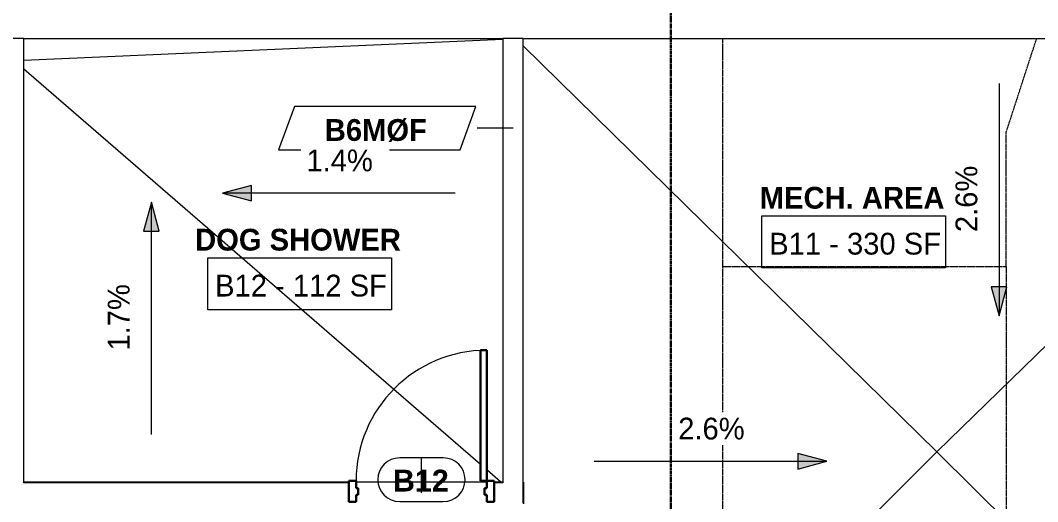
# Model space of a CAD drawing. Header units: inches. Extents: x -4110 to -1846, y 9754 to 12280.
# Drawn here: x -3006.3 to -2726.4, y 11949.6 to 12082.2 of the extents above; entities that cross this region are included whole.
import ezdxf

# ---------------------------------------------------------------- set-up
doc = ezdxf.new("R2010")
doc.units = ezdxf.units.IN
doc.header["$MEASUREMENT"] = 0
doc.linetypes.add('Grid Line 1_2_', pattern=[0.875, 0.5, -0.125, 0.125, -0.125])
doc.linetypes.add('Hidden 1_8_', pattern=[0.1875, 0.125, -0.0625])
for name, color, linetype, lineweight in [('0-1', 7, 'Continuous', 5), ('A-AREA-IDEN', 2, 'Continuous', 9), ('A-DETL-HDLN-1', 250, 'Hidden 1_8_', 9), ('A-DOOR-2', 250, 'Continuous', 9), ('A-DOOR-3', 8, 'Continuous', 9), ('A-DOOR-4', 31, 'Continuous', 30), ('A-DOOR-FRAM', 31, 'Continuous', 30), ('A-DOOR-IDEN', 31, 'Continuous', 9), ('A-FLOR-1', 8, 'Continuous', 9), ('A-WALL-IDEN', 211, 'Continuous', 9), ('G-ANNO-DIMS', 111, 'Continuous', 9), ('S-FNDN-1', 250, 'Continuous', 9), ('S-FNDN-2', 32, 'Continuous', 9), ('S-GRID-1', 1, 'Grid Line 1_2_', 30)]:
    doc.layers.add(name, color=color, linetype=linetype, lineweight=lineweight)
doc.styles.add('Arial_B', font='arialbd.ttf', dxfattribs={"height": 6})
doc.styles.add('Century Gothic', font='ufonts.com_century-gothic.ttf', dxfattribs={"height": 6})
doc.styles.add('Century Gothic_B', font='GOTHICB.TTF', dxfattribs={"height": 6})

# ---------------------------------------------------------------- blocks, each defined once
blk = doc.blocks.new('CTR - 1st Phase - Shell_rvt-1-ENLARGED FLOOR PLAN - BASEMENT')
at = {"layer": 'A-FLOR-1'}
for p, q in [((-3005.32, 12071.25), (-2873.57, 12077.03)), ((-2867.95, 12075.13), (-2754.14, 11963.38)), ((-2754.14, 11963.38), (-2640.14, 12074.36)), ((-2879.7, 11959.87), (-3005.32, 12068.72)), ((-2856.33, 11860.94), (-2754.14, 11963.38)), ((-2705.02, 11914.56), (-2754.14, 11963.38)), ((-2874.08, 11955), (-2877.95, 11958.35))]:
    blk.add_line(p, q, dxfattribs=at)
blk = doc.blocks.new('CTR - 1st Phase - Structure_rvt-1-ENLARGED FLOOR PLAN - BASEMENT')
at = {"layer": 'S-FNDN-1'}
for p, q in [((-3005.14, 12077.19), (-2873.76, 12077.19)), ((-2867.76, 12077.19), (-2838.32, 12077.19)), ((-2838.32, 12077.19), (-2694.32, 12077.19)), ((-2915.95, 11955), (-3005.14, 11955)), ((-2877.95, 11955), (-2913.95, 11955)), ((-2873.76, 11955), (-2875.95, 11955)), ((-2867.76, 11949), (-2867.76, 11955))]:
    blk.add_line(p, q, dxfattribs=at)
at = {"layer": 'S-GRID-1'}
blk.add_line((-2827.32, 9772.61), (-2827.32, 12247.5), dxfattribs=at)
blk = doc.blocks.new('HOLLOW METAL - HM - METAL LEAF - 3-0 x 7-0-2191986-ENLARGED FLOOR PLAN - BASEMENT')
at = {"layer": 'A-DOOR-2'}
blk.add_arc((18, 3.5625), 36, 90, 180, dxfattribs=at)
at = {"layer": 'A-DOOR-4'}
for p, q in [((18, 39.5625), (16.25, 39.5625)), ((16.25, 39.5625), (16.25, 3.5625)), ((18, 3.5625), (18, 39.5625)), ((16.25, 3.5625), (18, 3.5625))]:
    blk.add_line(p, q, dxfattribs=at)
at = {"layer": 'A-DOOR-FRAM'}
for p, q in [((-18, 3.5625), (-20, 3.5625)), ((-20, 3.5625), (-20, -2.1875)), ((-18, 1.625), (-18, 3.5625)), ((18, 3.5625), (18, 1.625)), ((20, 3.5625), (18, 3.5625)), ((20, -2.1875), (20, 3.5625)), ((-17.375, 1.625), (-18, 1.625)), ((-17.375, -0.25), (-17.375, 1.625)), ((18, 1.625), (17.375, 1.625)), ((17.375, 1.625), (17.375, -0.25)), ((-20, -2.1875), (-18, -2.1875)), ((-18, -2.1875), (-18, -0.25)), ((-18, -0.25), (-17.375, -0.25)), ((17.375, -0.25), (18, -0.25)), ((18, -0.25), (18, -2.1875)), ((18, -2.1875), (20, -2.1875))]:
    blk.add_line(p, q, dxfattribs=at)
blk = doc.blocks.new('Wall Tag - Arch Wall-633520-ENLARGED FLOOR PLAN - BASEMENT')
at = {"layer": 'A-WALL-IDEN'}
for p, q in [((-0.3561, 0.0937), (-0.4244, -0.0937)), ((0.4244, 0.0937), (-0.3561, 0.0937)), ((0.3561, -0.0937), (0.4244, 0.0937)), ((-0.4244, -0.0937), (0.3561, -0.0937))]:
    blk.add_line(p, q, dxfattribs=at)
blk = doc.blocks.new('Door Tag - Plans-594102-ENLARGED FLOOR PLAN - BASEMENT')
at = {"layer": 'A-DOOR-IDEN'}
for p, q in [((0.09375, 0.09375), (-0.09375, 0.09375)), ((-0.09375, -0.09375), (0.09375, -0.09375))]:
    blk.add_line(p, q, dxfattribs=at)
for centre, start, end in [((-0.09375, 0), 90, 270), ((0.09375, 0), 270, 90)]:
    blk.add_arc(centre, 0.09375, start, end, dxfattribs=at)

msp = doc.modelspace()

# ---------------------------------------------------------------- hatches: boundary and pattern name
at = {"layer": 'G-ANNO-DIMS'}
for points in [[(-2950.71, 12034.6), (-2942.71, 12032.46), (-2942.71, 12036.74)], [(-2970.27, 12032.13), (-2972.42, 12024.13), (-2968.13, 12024.13)], [(-2737.02, 12000.76), (-2734.88, 12008.76), (-2739.17, 12008.76)], [(-2784.42, 11960.75), (-2792.42, 11962.89), (-2792.42, 11958.6)]]:
    msp.add_hatch(color=256, dxfattribs=at).paths.add_polyline_path(points, flags=0)

# ---------------------------------------------------------------- linework, layer by layer
at = {"layer": 'A-AREA-IDEN', "flags": 128}
for points in [[(-2802.27, 12028.34), (-2751.76, 12028.34), (-2751.76, 12014.01), (-2802.27, 12014.01)], [(-2954.74, 12016.79), (-2904.23, 12016.79), (-2904.23, 12002.46), (-2954.74, 12002.46)]]:
    msp.add_lwpolyline(points, close=True, dxfattribs=at)
at = {"layer": 'A-DETL-HDLN-1'}
for p, q in [((-2813.07, 12014.34), (-2813.07, 12077.19)), ((-2735.07, 12051.34), (-2726.67, 12077.19)), ((-2735.07, 12014.34), (-2735.07, 12051.34)), ((-2813.07, 12014.34), (-2735.07, 12014.34)), ((-2813.07, 11914.34), (-2813.07, 12014.34)), ((-2735.07, 12014.34), (-2735.07, 11914.34))]:
    msp.add_line(p, q, dxfattribs=at)
at = {"layer": 'A-DOOR-IDEN'}
msp.add_line((-2895.95, 11952), (-2895.95, 11961.66), dxfattribs=at)
at = {"layer": 'A-WALL-IDEN'}
msp.add_line((-2870.76, 12052.48), (-2880.66, 12052.48), dxfattribs=at)
at = {"layer": 'G-ANNO-DIMS'}
for p, q in [((-2737.02, 12064.76), (-2737.02, 12000.76)), ((-2942.71, 12036.74), (-2950.71, 12034.6)), ((-2942.71, 12032.46), (-2942.71, 12036.74)), ((-2950.71, 12034.6), (-2942.71, 12032.46)), ((-2886.71, 12034.6), (-2950.71, 12034.6)), ((-2970.27, 12032.13), (-2972.42, 12024.13)), ((-2968.13, 12024.13), (-2970.27, 12032.13)), ((-2970.27, 11968.13), (-2970.27, 12032.13)), ((-2972.42, 12024.13), (-2968.13, 12024.13)), ((-2734.88, 12008.76), (-2739.17, 12008.76)), ((-2739.17, 12008.76), (-2737.02, 12000.76)), ((-2737.02, 12000.76), (-2734.88, 12008.76)), ((-2784.42, 11960.75), (-2792.42, 11962.89)), ((-2792.42, 11962.89), (-2792.42, 11958.6)), ((-2848.42, 11960.75), (-2784.42, 11960.75)), ((-2792.42, 11958.6), (-2784.42, 11960.75))]:
    msp.add_line(p, q, dxfattribs=at)
at = {"layer": 'S-FNDN-2'}
for p, q in [((-3005.32, 12077.19), (-3010.95, 12077.19)), ((-3005.32, 11954.81), (-3005.32, 12077.19)), ((-2867.95, 12077.19), (-2873.57, 12077.19)), ((-2873.57, 12077.19), (-2873.57, 11954.81)), ((-2867.95, 11949.19), (-2867.95, 12077.19)), ((-2915.95, 11954.81), (-3005.32, 11954.81)), ((-2873.57, 11954.81), (-2875.95, 11954.81))]:
    msp.add_line(p, q, dxfattribs=at)

# ---------------------------------------------------------------- block references
at = {"layer": '0-1'}
for name in ['CTR - 1st Phase - Structure_rvt-1-ENLARGED FLOOR PLAN - BASEMENT', 'CTR - 1st Phase - Shell_rvt-1-ENLARGED FLOOR PLAN - BASEMENT']:
    msp.add_blockref(name, (0, 0), dxfattribs=at)
at = {"layer": 'A-DOOR-3'}
msp.add_blockref('HOLLOW METAL - HM - METAL LEAF - 3-0 x 7-0-2191986-ENLARGED FLOOR PLAN - BASEMENT', (-2895.95, 11951.75), dxfattribs=at)
at = {"layer": 'A-DOOR-IDEN', "xscale": 63.99999999999997, "yscale": 63.99999999999997, "zscale": 63.99999999999997}
msp.add_blockref('Door Tag - Plans-594102-ENLARGED FLOOR PLAN - BASEMENT', (-2895.95, 11955.66), dxfattribs=at)
at = {"layer": 'A-WALL-IDEN', "xscale": 63.99999999999997, "yscale": 63.99999999999997, "zscale": 63.99999999999997}
msp.add_blockref('Wall Tag - Arch Wall-633520-ENLARGED FLOOR PLAN - BASEMENT', (-2908.12, 12052.48), dxfattribs=at)

# ---------------------------------------------------------------- texts
at = {"layer": 'A-AREA-IDEN', "char_height": 6, "attachment_point": 1}
for s, insert, width, style in [('MECH. AREA', (-2802.86, 12036.32), 62.418, 'Century Gothic_B'), ('DOG SHOWER', (-2958.23, 12024.77), 69.488, 'Century Gothic_B'), ('B11 - 330 SF', (-2800.27, 12023.67), 56.156, 'Century Gothic'), ('B12 - 112 SF', (-2952.74, 12012.12), 56.156, 'Century Gothic')]:
    msp.add_mtext(s, dxfattribs=dict(at, insert=insert, width=width, style=style))
at = {"layer": 'A-DOOR-IDEN', "insert": (-2903.81, 11958.41), "char_height": 6, "width": 18.786, "attachment_point": 1, "style": 'Arial_B'}
msp.add_mtext('B12', dxfattribs=at)
at = {"layer": 'A-WALL-IDEN', "insert": (-2922.55, 12054.98), "char_height": 6, "width": 34.744, "attachment_point": 1, "style": 'Century Gothic_B'}
msp.add_mtext('B6MØF', dxfattribs=at)

# ---------------------------------------------------------------- next in the draw order: texts
at = {"layer": 'G-ANNO-DIMS', "char_height": 6, "width": 21.3504, "attachment_point": 1, "line_spacing_factor": 0.984502, "style": 'Century Gothic', "bg_fill": 3, "box_fill_scale": 1.25, "bg_fill_color": 256, "bg_fill_true_color": 13158600, "bg_fill_transparency": 0}
for s, insert in [('1.4%', (-2927.61, 12046.59)), ('2.6%', (-2825.31, 11972.74))]:
    msp.add_mtext(s, dxfattribs=dict(at, insert=insert))
at = {"layer": 'G-ANNO-DIMS', "char_height": 6, "width": 21.3504, "attachment_point": 1, "rotation": 90, "line_spacing_factor": 0.984502, "style": 'Century Gothic', "bg_fill": 3, "box_fill_scale": 1.25, "bg_fill_color": 256, "bg_fill_true_color": 13158600, "bg_fill_transparency": 0}
for s, insert in [('2.6%', (-2749.01, 12023.86)), ('1.7%', (-2982.26, 11991.24))]:
    msp.add_mtext(s, dxfattribs=dict(at, insert=insert))

doc.saveas('drawing.dxf')
